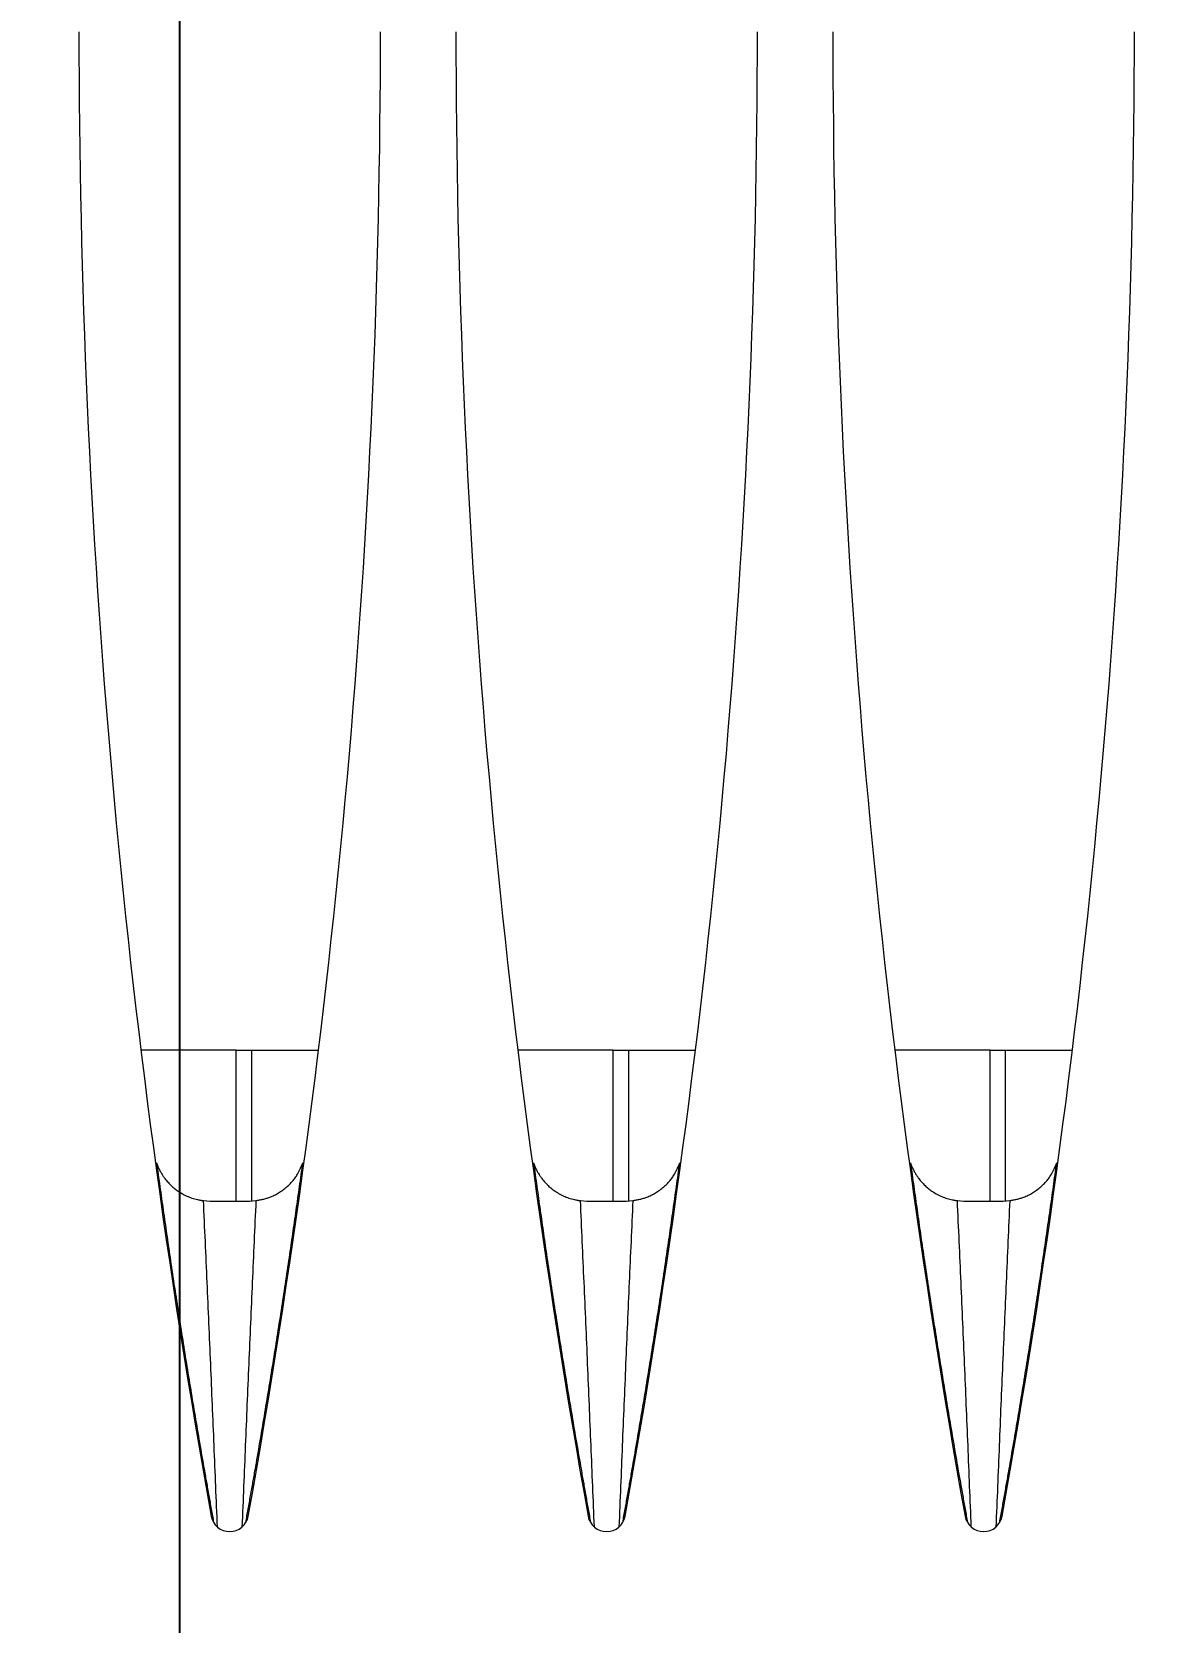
# Model space of a CAD drawing. Header units: metres. Extents: x -101133.8 to -101066.7, y -24899.3 to -24824.7.
# Drawn here: x -101102.47553 to -101102.44578, y -24841.47141 to -24841.42924 of the extents above; entities that cross this region are included whole.
import ezdxf

# ---------------------------------------------------------------- set-up
doc = ezdxf.new("R2010")
doc.units = ezdxf.units.M
doc.header["$LTSCALE"] = 0.2
doc.header["$PDSIZE"] = -5
doc.layers.add('CMT-COTATION DIVERS', color=1, linetype='Continuous')
doc.layers.add('CMT-CVC-MATERIEL', color=30, linetype='Continuous')
doc.styles.get("Standard").update_dxf_attribs({"font": 'arial.ttf'})
doc.dimstyles.get("Standard").update_dxf_attribs({"dimtxt": 0.18, "dimasz": 0.18, "dimexe": 0.18, "dimexo": 0.0625, "dimgap": 0.09, "dimtad": 0, "dimtih": 1, "dimtoh": 1, "dimdec": 4, "dimzin": 0, "dimdsep": 46, "dimtxsty": 'Standard', "dimcen": 0.09, "dimadec": 0, "dimazin": 0, "dimtfac": 1, "dimtdec": 4, "dimtofl": 0, "dimtmove": 0, "dimatfit": 3, "dimfxl": 1, "dimtolj": 1, "dimtzin": 0, "dimarcsym": 0})

# ---------------------------------------------------------------- blocks, each defined once
blk = doc.blocks.new('Cassette 600x600')
at = {"linetype": 'Continuous', "lineweight": 13}
for p, q in [((-20444.73, 242.832), (-20444.73, 245.361)), ((-20449.23, 244.73), (-20449.23, 244.764)), ((-20455.73, 243.702), (-20455.73, 243.736)), ((-20448.72, 243.7), (-20448.73, 243.527)), ((-20448.73, 242.832), (-20444.73, 242.832)), ((-20448.73, 242.483), (-20448.72, 242.31)), ((-20444.73, 242.832), (-20444.73, 242.421)), ((-20455.73, 242.274), (-20455.73, 242.308)), ((-20448.726, 242.421), (-20444.73, 242.421)), ((-20444.73, 242.421), (-20444.73, 240.649)), ((-20449.23, 241.246), (-20449.23, 241.28)), ((-20444.73, 232.832), (-20444.73, 235.361)), ((-20449.23, 234.73), (-20449.23, 234.764)), ((-20455.73, 233.702), (-20455.73, 233.736)), ((-20448.72, 233.7), (-20448.73, 233.527)), ((-20448.73, 232.832), (-20444.73, 232.832)), ((-20444.73, 232.832), (-20444.73, 232.421)), ((-20448.73, 232.483), (-20448.72, 232.31)), ((-20448.726, 232.421), (-20444.73, 232.421)), ((-20444.73, 232.421), (-20444.73, 230.649)), ((-20455.73, 232.274), (-20455.73, 232.308)), ((-20449.23, 231.246), (-20449.23, 231.28)), ((-20444.73, 222.832), (-20444.73, 225.361)), ((-20449.23, 224.73), (-20449.23, 224.764)), ((-20455.73, 223.702), (-20455.73, 223.736)), ((-20448.72, 223.7), (-20448.73, 223.527)), ((-20448.73, 222.832), (-20444.73, 222.832)), ((-20444.73, 222.832), (-20444.73, 222.421)), ((-20455.73, 222.274), (-20455.73, 222.308)), ((-20448.73, 222.483), (-20448.72, 222.31)), ((-20448.726, 222.421), (-20444.73, 222.421)), ((-20444.73, 222.421), (-20444.73, 220.649)), ((-20449.23, 221.246), (-20449.23, 221.28))]:
    blk.add_line(p, q, dxfattribs=at)
for centre, radius, start, end in [((-20417.73, 24.505), 222.5, 90, 100.18749), ((-20456.995, 243.005), 0.5, 100.1875, 259.8125), ((-20417.73, 461.505), 222.5, 259.81251, 270), ((-20417.73, 14.505), 222.5, 90, 100.18749), ((-20456.995, 233.005), 0.5, 100.1875, 259.8125), ((-20417.73, 451.505), 222.5, 259.81251, 270), ((-20417.73, 4.505), 222.5, 90, 100.18749), ((-20456.995, 223.005), 0.5, 100.1875, 259.8125), ((-20417.73, 441.505), 222.5, 259.81251, 270)]:
    blk.add_arc(centre, radius, start, end, dxfattribs=at)
for points, knots in [([(-20447.719, 244.945), (-20447.929, 244.916), (-20448.138, 244.887), (-20448.347, 244.857), (-20448.556, 244.828), (-20448.764, 244.799), (-20448.975, 244.769), (-20449.185, 244.739), (-20449.396, 244.709), (-20449.602, 244.679), (-20449.808, 244.65), (-20450.008, 244.621), (-20450.229, 244.588), (-20450.451, 244.555), (-20450.694, 244.519), (-20450.931, 244.483), (-20451.168, 244.447), (-20451.399, 244.412), (-20451.632, 244.376), (-20451.865, 244.34), (-20452.099, 244.303), (-20452.333, 244.266), (-20452.567, 244.229), (-20452.8, 244.192), (-20453.034, 244.154), (-20453.267, 244.117), (-20453.5, 244.079), (-20453.734, 244.04), (-20453.968, 244.002), (-20454.204, 243.963), (-20454.434, 243.924), (-20454.664, 243.886), (-20454.888, 243.848), (-20455.133, 243.806), (-20455.378, 243.764), (-20455.644, 243.718), (-20455.833, 243.685), (-20455.977, 243.66), (-20456.077, 243.642), (-20456.188, 243.622), (-20456.3, 243.602), (-20456.424, 243.581), (-20456.544, 243.559), (-20456.664, 243.538), (-20456.782, 243.517), (-20456.9, 243.496), (-20457.018, 243.475), (-20457.136, 243.453), (-20457.255, 243.432)], [0, 0, 0, 0, 1, 1, 1, 2, 2, 2, 3, 3, 3, 4, 4, 4, 5, 5, 5, 6, 6, 6, 7, 7, 7, 8, 8, 8, 9, 9, 9, 10, 10, 10, 11, 11, 11, 12, 12, 12, 13, 13, 13, 14, 14, 14, 15, 15, 15, 16, 16, 16, 16]), ([(-20447.719, 244.945), (-20447.727, 244.942), (-20447.735, 244.939), (-20447.743, 244.936), (-20447.751, 244.934), (-20447.759, 244.931), (-20447.767, 244.928), (-20447.775, 244.925), (-20447.783, 244.921), (-20447.79, 244.918), (-20447.798, 244.916), (-20447.805, 244.913), (-20447.814, 244.909), (-20447.836, 244.9), (-20447.871, 244.884), (-20447.901, 244.869), (-20447.932, 244.854), (-20447.958, 244.84), (-20447.984, 244.824), (-20448.011, 244.808), (-20448.039, 244.791), (-20448.063, 244.775), (-20448.088, 244.759), (-20448.109, 244.744), (-20448.137, 244.722), (-20448.166, 244.7), (-20448.202, 244.67), (-20448.233, 244.642), (-20448.265, 244.614), (-20448.293, 244.586), (-20448.32, 244.557), (-20448.348, 244.528), (-20448.375, 244.497), (-20448.398, 244.468), (-20448.422, 244.439), (-20448.442, 244.412), (-20448.467, 244.375), (-20448.493, 244.338), (-20448.523, 244.29), (-20448.548, 244.244), (-20448.574, 244.197), (-20448.595, 244.153), (-20448.614, 244.109), (-20448.633, 244.064), (-20448.649, 244.02), (-20448.664, 243.971), (-20448.678, 243.922), (-20448.691, 243.868), (-20448.698, 243.833), (-20448.701, 243.82), (-20448.703, 243.81), (-20448.705, 243.799), (-20448.706, 243.789), (-20448.708, 243.777), (-20448.71, 243.766), (-20448.712, 243.755), (-20448.713, 243.744), (-20448.715, 243.733), (-20448.717, 243.722), (-20448.718, 243.711), (-20448.72, 243.7)], [0, 0, 0, 0, 1, 1, 1, 2, 2, 2, 3, 3, 3, 4, 4, 4, 5, 5, 5, 6, 6, 6, 7, 7, 7, 8, 8, 8, 9, 9, 9, 10, 10, 10, 11, 11, 11, 12, 12, 12, 13, 13, 13, 14, 14, 14, 15, 15, 15, 16, 16, 16, 17, 17, 17, 18, 18, 18, 19, 19, 19, 20, 20, 20, 20]), ([(-20457.374, 243.331), (-20457.014, 243.346), (-20456.653, 243.36), (-20456.293, 243.375), (-20455.933, 243.39), (-20455.573, 243.404), (-20455.212, 243.419), (-20454.852, 243.434), (-20454.492, 243.449), (-20454.132, 243.464), (-20453.771, 243.479), (-20453.411, 243.494), (-20453.05, 243.509), (-20452.69, 243.524), (-20452.329, 243.54), (-20451.968, 243.556), (-20451.607, 243.571), (-20451.246, 243.587), (-20450.885, 243.603), (-20450.525, 243.619), (-20450.164, 243.635), (-20449.803, 243.651), (-20449.442, 243.668), (-20449.081, 243.684), (-20448.72, 243.7)], [0, 0, 0, 0, 1, 1, 1, 2, 2, 2, 3, 3, 3, 4, 4, 4, 5, 5, 5, 6, 6, 6, 7, 7, 7, 8, 8, 8, 8]), ([(-20448.73, 243.527), (-20448.73, 243.507), (-20448.73, 243.487), (-20448.73, 243.466), (-20448.73, 243.446), (-20448.73, 243.425), (-20448.73, 243.404), (-20448.73, 243.383), (-20448.73, 243.363), (-20448.73, 243.341), (-20448.73, 243.32), (-20448.73, 243.299), (-20448.73, 243.277), (-20448.73, 243.255), (-20448.73, 243.233), (-20448.73, 243.211), (-20448.73, 243.189), (-20448.73, 243.166), (-20448.73, 243.143), (-20448.73, 243.121), (-20448.73, 243.098), (-20448.73, 243.075), (-20448.73, 243.052), (-20448.73, 243.029), (-20448.73, 243.006), (-20448.73, 242.983), (-20448.73, 242.96), (-20448.73, 242.937), (-20448.73, 242.914), (-20448.73, 242.891), (-20448.73, 242.868), (-20448.73, 242.845), (-20448.73, 242.823), (-20448.73, 242.8), (-20448.73, 242.778), (-20448.73, 242.756), (-20448.73, 242.734), (-20448.73, 242.712), (-20448.73, 242.691), (-20448.73, 242.67), (-20448.73, 242.648), (-20448.73, 242.627), (-20448.73, 242.607), (-20448.73, 242.586), (-20448.73, 242.565), (-20448.73, 242.544), (-20448.73, 242.524), (-20448.73, 242.503), (-20448.73, 242.483)], [0, 0, 0, 0, 1, 1, 1, 2, 2, 2, 3, 3, 3, 4, 4, 4, 5, 5, 5, 6, 6, 6, 7, 7, 7, 8, 8, 8, 9, 9, 9, 10, 10, 10, 11, 11, 11, 12, 12, 12, 13, 13, 13, 14, 14, 14, 15, 15, 15, 16, 16, 16, 16]), ([(-20448.72, 242.31), (-20449.081, 242.327), (-20449.442, 242.343), (-20449.803, 242.359), (-20450.164, 242.375), (-20450.525, 242.391), (-20450.885, 242.407), (-20451.246, 242.423), (-20451.607, 242.439), (-20451.968, 242.454), (-20452.329, 242.47), (-20452.69, 242.486), (-20453.05, 242.501), (-20453.411, 242.516), (-20453.771, 242.532), (-20454.132, 242.547), (-20454.492, 242.562), (-20454.852, 242.577), (-20455.212, 242.591), (-20455.573, 242.606), (-20455.933, 242.621), (-20456.293, 242.635), (-20456.653, 242.65), (-20457.014, 242.664), (-20457.374, 242.679)], [0, 0, 0, 0, 1, 1, 1, 2, 2, 2, 3, 3, 3, 4, 4, 4, 5, 5, 5, 6, 6, 6, 7, 7, 7, 8, 8, 8, 8]), ([(-20457.255, 242.578), (-20457.136, 242.557), (-20457.018, 242.536), (-20456.9, 242.515), (-20456.782, 242.493), (-20456.664, 242.473), (-20456.544, 242.451), (-20456.424, 242.43), (-20456.3, 242.408), (-20456.188, 242.388), (-20456.077, 242.368), (-20455.977, 242.351), (-20455.833, 242.325), (-20455.644, 242.292), (-20455.378, 242.246), (-20455.133, 242.204), (-20454.889, 242.163), (-20454.664, 242.125), (-20454.434, 242.086), (-20454.204, 242.048), (-20453.968, 242.008), (-20453.734, 241.97), (-20453.5, 241.931), (-20453.267, 241.894), (-20453.034, 241.856), (-20452.8, 241.818), (-20452.567, 241.781), (-20452.333, 241.744), (-20452.099, 241.707), (-20451.865, 241.67), (-20451.632, 241.634), (-20451.399, 241.598), (-20451.168, 241.563), (-20450.931, 241.527), (-20450.694, 241.491), (-20450.451, 241.455), (-20450.229, 241.422), (-20450.008, 241.39), (-20449.808, 241.361), (-20449.602, 241.331), (-20449.396, 241.301), (-20449.185, 241.271), (-20448.975, 241.241), (-20448.764, 241.212), (-20448.556, 241.182), (-20448.347, 241.153), (-20448.138, 241.124), (-20447.929, 241.094), (-20447.719, 241.065)], [0, 0, 0, 0, 1, 1, 1, 2, 2, 2, 3, 3, 3, 4, 4, 4, 5, 5, 5, 6, 6, 6, 7, 7, 7, 8, 8, 8, 9, 9, 9, 10, 10, 10, 11, 11, 11, 12, 12, 12, 13, 13, 13, 14, 14, 14, 15, 15, 15, 16, 16, 16, 16]), ([(-20448.72, 242.31), (-20448.714, 242.279), (-20448.708, 242.248), (-20448.702, 242.217), (-20448.696, 242.186), (-20448.689, 242.155), (-20448.682, 242.124), (-20448.675, 242.093), (-20448.666, 242.061), (-20448.658, 242.031), (-20448.649, 242.001), (-20448.641, 241.974), (-20448.628, 241.939), (-20448.615, 241.904), (-20448.597, 241.862), (-20448.578, 241.823), (-20448.559, 241.783), (-20448.538, 241.746), (-20448.516, 241.709), (-20448.493, 241.672), (-20448.469, 241.635), (-20448.441, 241.598), (-20448.413, 241.56), (-20448.381, 241.521), (-20448.354, 241.49), (-20448.327, 241.459), (-20448.306, 241.437), (-20448.282, 241.412), (-20448.257, 241.388), (-20448.23, 241.363), (-20448.202, 241.339), (-20448.175, 241.315), (-20448.147, 241.293), (-20448.116, 241.27), (-20448.084, 241.248), (-20448.049, 241.225), (-20448.021, 241.208), (-20447.993, 241.192), (-20447.972, 241.181), (-20447.949, 241.169), (-20447.926, 241.157), (-20447.9, 241.145), (-20447.874, 241.133), (-20447.849, 241.121), (-20447.823, 241.11), (-20447.797, 241.098), (-20447.772, 241.087), (-20447.745, 241.076), (-20447.719, 241.065)], [0, 0, 0, 0, 1, 1, 1, 2, 2, 2, 3, 3, 3, 4, 4, 4, 5, 5, 5, 6, 6, 6, 7, 7, 7, 8, 8, 8, 9, 9, 9, 10, 10, 10, 11, 11, 11, 12, 12, 12, 13, 13, 13, 14, 14, 14, 15, 15, 15, 16, 16, 16, 16]), ([(-20447.719, 234.945), (-20447.929, 234.916), (-20448.138, 234.887), (-20448.347, 234.857), (-20448.556, 234.828), (-20448.764, 234.799), (-20448.975, 234.769), (-20449.185, 234.739), (-20449.396, 234.709), (-20449.602, 234.679), (-20449.808, 234.65), (-20450.008, 234.621), (-20450.229, 234.588), (-20450.451, 234.555), (-20450.694, 234.519), (-20450.931, 234.483), (-20451.168, 234.447), (-20451.399, 234.412), (-20451.632, 234.376), (-20451.865, 234.34), (-20452.099, 234.303), (-20452.333, 234.266), (-20452.567, 234.229), (-20452.8, 234.192), (-20453.034, 234.154), (-20453.267, 234.117), (-20453.5, 234.079), (-20453.734, 234.04), (-20453.968, 234.002), (-20454.204, 233.963), (-20454.434, 233.924), (-20454.664, 233.886), (-20454.888, 233.848), (-20455.133, 233.806), (-20455.378, 233.764), (-20455.644, 233.718), (-20455.833, 233.685), (-20455.977, 233.66), (-20456.077, 233.642), (-20456.188, 233.622), (-20456.3, 233.602), (-20456.424, 233.581), (-20456.544, 233.559), (-20456.664, 233.538), (-20456.782, 233.517), (-20456.9, 233.496), (-20457.018, 233.475), (-20457.136, 233.453), (-20457.255, 233.432)], [0, 0, 0, 0, 1, 1, 1, 2, 2, 2, 3, 3, 3, 4, 4, 4, 5, 5, 5, 6, 6, 6, 7, 7, 7, 8, 8, 8, 9, 9, 9, 10, 10, 10, 11, 11, 11, 12, 12, 12, 13, 13, 13, 14, 14, 14, 15, 15, 15, 16, 16, 16, 16]), ([(-20447.719, 234.945), (-20447.727, 234.942), (-20447.735, 234.939), (-20447.743, 234.936), (-20447.751, 234.934), (-20447.759, 234.931), (-20447.767, 234.928), (-20447.775, 234.925), (-20447.783, 234.921), (-20447.79, 234.918), (-20447.798, 234.916), (-20447.805, 234.913), (-20447.814, 234.909), (-20447.836, 234.9), (-20447.871, 234.884), (-20447.901, 234.869), (-20447.932, 234.854), (-20447.958, 234.84), (-20447.984, 234.824), (-20448.011, 234.808), (-20448.039, 234.791), (-20448.063, 234.775), (-20448.088, 234.759), (-20448.109, 234.744), (-20448.137, 234.722), (-20448.166, 234.7), (-20448.202, 234.67), (-20448.233, 234.642), (-20448.265, 234.614), (-20448.293, 234.586), (-20448.32, 234.557), (-20448.348, 234.528), (-20448.375, 234.497), (-20448.398, 234.468), (-20448.422, 234.439), (-20448.442, 234.412), (-20448.467, 234.375), (-20448.493, 234.338), (-20448.523, 234.29), (-20448.548, 234.244), (-20448.574, 234.197), (-20448.595, 234.153), (-20448.614, 234.109), (-20448.633, 234.064), (-20448.649, 234.02), (-20448.664, 233.971), (-20448.678, 233.922), (-20448.691, 233.868), (-20448.698, 233.833), (-20448.701, 233.82), (-20448.703, 233.81), (-20448.705, 233.799), (-20448.706, 233.789), (-20448.708, 233.777), (-20448.71, 233.766), (-20448.712, 233.755), (-20448.713, 233.744), (-20448.715, 233.733), (-20448.717, 233.722), (-20448.718, 233.711), (-20448.72, 233.7)], [0, 0, 0, 0, 1, 1, 1, 2, 2, 2, 3, 3, 3, 4, 4, 4, 5, 5, 5, 6, 6, 6, 7, 7, 7, 8, 8, 8, 9, 9, 9, 10, 10, 10, 11, 11, 11, 12, 12, 12, 13, 13, 13, 14, 14, 14, 15, 15, 15, 16, 16, 16, 17, 17, 17, 18, 18, 18, 19, 19, 19, 20, 20, 20, 20]), ([(-20457.374, 233.331), (-20457.014, 233.346), (-20456.653, 233.36), (-20456.293, 233.375), (-20455.933, 233.39), (-20455.573, 233.404), (-20455.212, 233.419), (-20454.852, 233.434), (-20454.492, 233.449), (-20454.132, 233.464), (-20453.771, 233.479), (-20453.411, 233.494), (-20453.05, 233.509), (-20452.69, 233.524), (-20452.329, 233.54), (-20451.968, 233.556), (-20451.607, 233.571), (-20451.246, 233.587), (-20450.885, 233.603), (-20450.525, 233.619), (-20450.164, 233.635), (-20449.803, 233.651), (-20449.442, 233.668), (-20449.081, 233.684), (-20448.72, 233.7)], [0, 0, 0, 0, 1, 1, 1, 2, 2, 2, 3, 3, 3, 4, 4, 4, 5, 5, 5, 6, 6, 6, 7, 7, 7, 8, 8, 8, 8]), ([(-20448.73, 233.527), (-20448.73, 233.507), (-20448.73, 233.487), (-20448.73, 233.466), (-20448.73, 233.446), (-20448.73, 233.425), (-20448.73, 233.404), (-20448.73, 233.383), (-20448.73, 233.363), (-20448.73, 233.341), (-20448.73, 233.32), (-20448.73, 233.299), (-20448.73, 233.277), (-20448.73, 233.255), (-20448.73, 233.233), (-20448.73, 233.211), (-20448.73, 233.189), (-20448.73, 233.166), (-20448.73, 233.143), (-20448.73, 233.121), (-20448.73, 233.098), (-20448.73, 233.075), (-20448.73, 233.052), (-20448.73, 233.029), (-20448.73, 233.006), (-20448.73, 232.983), (-20448.73, 232.96), (-20448.73, 232.937), (-20448.73, 232.914), (-20448.73, 232.891), (-20448.73, 232.868), (-20448.73, 232.845), (-20448.73, 232.823), (-20448.73, 232.8), (-20448.73, 232.778), (-20448.73, 232.756), (-20448.73, 232.734), (-20448.73, 232.712), (-20448.73, 232.691), (-20448.73, 232.67), (-20448.73, 232.648), (-20448.73, 232.627), (-20448.73, 232.607), (-20448.73, 232.586), (-20448.73, 232.565), (-20448.73, 232.544), (-20448.73, 232.524), (-20448.73, 232.503), (-20448.73, 232.483)], [0, 0, 0, 0, 1, 1, 1, 2, 2, 2, 3, 3, 3, 4, 4, 4, 5, 5, 5, 6, 6, 6, 7, 7, 7, 8, 8, 8, 9, 9, 9, 10, 10, 10, 11, 11, 11, 12, 12, 12, 13, 13, 13, 14, 14, 14, 15, 15, 15, 16, 16, 16, 16]), ([(-20448.72, 232.31), (-20449.081, 232.327), (-20449.442, 232.343), (-20449.803, 232.359), (-20450.164, 232.375), (-20450.525, 232.391), (-20450.885, 232.407), (-20451.246, 232.423), (-20451.607, 232.439), (-20451.968, 232.454), (-20452.329, 232.47), (-20452.69, 232.486), (-20453.05, 232.501), (-20453.411, 232.516), (-20453.771, 232.532), (-20454.132, 232.547), (-20454.492, 232.562), (-20454.852, 232.577), (-20455.212, 232.591), (-20455.573, 232.606), (-20455.933, 232.621), (-20456.293, 232.635), (-20456.653, 232.65), (-20457.014, 232.664), (-20457.374, 232.679)], [0, 0, 0, 0, 1, 1, 1, 2, 2, 2, 3, 3, 3, 4, 4, 4, 5, 5, 5, 6, 6, 6, 7, 7, 7, 8, 8, 8, 8]), ([(-20457.255, 232.578), (-20457.136, 232.557), (-20457.018, 232.536), (-20456.9, 232.515), (-20456.782, 232.493), (-20456.664, 232.473), (-20456.544, 232.451), (-20456.424, 232.43), (-20456.3, 232.408), (-20456.188, 232.388), (-20456.077, 232.368), (-20455.977, 232.351), (-20455.833, 232.325), (-20455.644, 232.292), (-20455.378, 232.246), (-20455.133, 232.204), (-20454.889, 232.163), (-20454.664, 232.125), (-20454.434, 232.086), (-20454.204, 232.048), (-20453.968, 232.008), (-20453.734, 231.97), (-20453.5, 231.931), (-20453.267, 231.894), (-20453.034, 231.856), (-20452.8, 231.818), (-20452.567, 231.781), (-20452.333, 231.744), (-20452.099, 231.707), (-20451.865, 231.67), (-20451.632, 231.634), (-20451.399, 231.598), (-20451.168, 231.563), (-20450.931, 231.527), (-20450.694, 231.491), (-20450.451, 231.455), (-20450.229, 231.422), (-20450.008, 231.39), (-20449.808, 231.361), (-20449.602, 231.331), (-20449.396, 231.301), (-20449.185, 231.271), (-20448.975, 231.241), (-20448.764, 231.212), (-20448.556, 231.182), (-20448.347, 231.153), (-20448.138, 231.124), (-20447.929, 231.094), (-20447.719, 231.065)], [0, 0, 0, 0, 1, 1, 1, 2, 2, 2, 3, 3, 3, 4, 4, 4, 5, 5, 5, 6, 6, 6, 7, 7, 7, 8, 8, 8, 9, 9, 9, 10, 10, 10, 11, 11, 11, 12, 12, 12, 13, 13, 13, 14, 14, 14, 15, 15, 15, 16, 16, 16, 16]), ([(-20448.72, 232.31), (-20448.714, 232.279), (-20448.708, 232.248), (-20448.702, 232.217), (-20448.696, 232.186), (-20448.689, 232.155), (-20448.682, 232.124), (-20448.675, 232.093), (-20448.666, 232.061), (-20448.658, 232.031), (-20448.649, 232.001), (-20448.641, 231.974), (-20448.628, 231.939), (-20448.615, 231.904), (-20448.597, 231.862), (-20448.578, 231.823), (-20448.559, 231.783), (-20448.538, 231.746), (-20448.516, 231.709), (-20448.493, 231.672), (-20448.469, 231.635), (-20448.441, 231.598), (-20448.413, 231.56), (-20448.381, 231.521), (-20448.354, 231.49), (-20448.327, 231.459), (-20448.306, 231.437), (-20448.282, 231.412), (-20448.257, 231.388), (-20448.23, 231.363), (-20448.202, 231.339), (-20448.175, 231.315), (-20448.147, 231.293), (-20448.116, 231.27), (-20448.084, 231.248), (-20448.049, 231.225), (-20448.021, 231.208), (-20447.993, 231.192), (-20447.972, 231.181), (-20447.949, 231.169), (-20447.926, 231.157), (-20447.9, 231.145), (-20447.874, 231.133), (-20447.849, 231.121), (-20447.823, 231.11), (-20447.797, 231.098), (-20447.772, 231.087), (-20447.745, 231.076), (-20447.719, 231.065)], [0, 0, 0, 0, 1, 1, 1, 2, 2, 2, 3, 3, 3, 4, 4, 4, 5, 5, 5, 6, 6, 6, 7, 7, 7, 8, 8, 8, 9, 9, 9, 10, 10, 10, 11, 11, 11, 12, 12, 12, 13, 13, 13, 14, 14, 14, 15, 15, 15, 16, 16, 16, 16]), ([(-20447.719, 224.945), (-20447.929, 224.916), (-20448.138, 224.887), (-20448.347, 224.857), (-20448.556, 224.828), (-20448.764, 224.799), (-20448.975, 224.769), (-20449.185, 224.739), (-20449.396, 224.709), (-20449.602, 224.679), (-20449.808, 224.65), (-20450.008, 224.621), (-20450.229, 224.588), (-20450.451, 224.555), (-20450.694, 224.519), (-20450.931, 224.483), (-20451.168, 224.447), (-20451.399, 224.412), (-20451.632, 224.376), (-20451.865, 224.34), (-20452.099, 224.303), (-20452.333, 224.266), (-20452.567, 224.229), (-20452.8, 224.192), (-20453.034, 224.154), (-20453.267, 224.117), (-20453.5, 224.079), (-20453.734, 224.04), (-20453.968, 224.002), (-20454.204, 223.963), (-20454.434, 223.924), (-20454.664, 223.886), (-20454.888, 223.848), (-20455.133, 223.806), (-20455.378, 223.764), (-20455.644, 223.718), (-20455.833, 223.685), (-20455.977, 223.66), (-20456.077, 223.642), (-20456.188, 223.622), (-20456.3, 223.602), (-20456.424, 223.581), (-20456.544, 223.559), (-20456.664, 223.538), (-20456.782, 223.517), (-20456.9, 223.496), (-20457.018, 223.475), (-20457.136, 223.453), (-20457.255, 223.432)], [0, 0, 0, 0, 1, 1, 1, 2, 2, 2, 3, 3, 3, 4, 4, 4, 5, 5, 5, 6, 6, 6, 7, 7, 7, 8, 8, 8, 9, 9, 9, 10, 10, 10, 11, 11, 11, 12, 12, 12, 13, 13, 13, 14, 14, 14, 15, 15, 15, 16, 16, 16, 16]), ([(-20447.719, 224.945), (-20447.727, 224.942), (-20447.735, 224.939), (-20447.743, 224.936), (-20447.751, 224.934), (-20447.759, 224.931), (-20447.767, 224.928), (-20447.775, 224.925), (-20447.783, 224.921), (-20447.79, 224.918), (-20447.798, 224.916), (-20447.805, 224.913), (-20447.814, 224.909), (-20447.836, 224.9), (-20447.871, 224.884), (-20447.901, 224.869), (-20447.932, 224.854), (-20447.958, 224.84), (-20447.984, 224.824), (-20448.011, 224.808), (-20448.039, 224.791), (-20448.063, 224.775), (-20448.088, 224.759), (-20448.109, 224.744), (-20448.137, 224.722), (-20448.166, 224.7), (-20448.202, 224.67), (-20448.233, 224.642), (-20448.265, 224.614), (-20448.293, 224.586), (-20448.32, 224.557), (-20448.348, 224.528), (-20448.375, 224.497), (-20448.398, 224.468), (-20448.422, 224.439), (-20448.442, 224.412), (-20448.467, 224.375), (-20448.493, 224.338), (-20448.523, 224.29), (-20448.548, 224.244), (-20448.574, 224.197), (-20448.595, 224.153), (-20448.614, 224.109), (-20448.633, 224.064), (-20448.649, 224.02), (-20448.664, 223.971), (-20448.678, 223.922), (-20448.691, 223.868), (-20448.698, 223.833), (-20448.701, 223.82), (-20448.703, 223.81), (-20448.705, 223.799), (-20448.706, 223.789), (-20448.708, 223.777), (-20448.71, 223.766), (-20448.712, 223.755), (-20448.713, 223.744), (-20448.715, 223.733), (-20448.717, 223.722), (-20448.718, 223.711), (-20448.72, 223.7)], [0, 0, 0, 0, 1, 1, 1, 2, 2, 2, 3, 3, 3, 4, 4, 4, 5, 5, 5, 6, 6, 6, 7, 7, 7, 8, 8, 8, 9, 9, 9, 10, 10, 10, 11, 11, 11, 12, 12, 12, 13, 13, 13, 14, 14, 14, 15, 15, 15, 16, 16, 16, 17, 17, 17, 18, 18, 18, 19, 19, 19, 20, 20, 20, 20]), ([(-20457.374, 223.331), (-20457.014, 223.346), (-20456.653, 223.36), (-20456.293, 223.375), (-20455.933, 223.39), (-20455.573, 223.404), (-20455.212, 223.419), (-20454.852, 223.434), (-20454.492, 223.449), (-20454.132, 223.464), (-20453.771, 223.479), (-20453.411, 223.494), (-20453.05, 223.509), (-20452.69, 223.524), (-20452.329, 223.54), (-20451.968, 223.556), (-20451.607, 223.571), (-20451.246, 223.587), (-20450.885, 223.603), (-20450.525, 223.619), (-20450.164, 223.635), (-20449.803, 223.651), (-20449.442, 223.668), (-20449.081, 223.684), (-20448.72, 223.7)], [0, 0, 0, 0, 1, 1, 1, 2, 2, 2, 3, 3, 3, 4, 4, 4, 5, 5, 5, 6, 6, 6, 7, 7, 7, 8, 8, 8, 8]), ([(-20448.73, 223.527), (-20448.73, 223.507), (-20448.73, 223.487), (-20448.73, 223.466), (-20448.73, 223.446), (-20448.73, 223.425), (-20448.73, 223.404), (-20448.73, 223.383), (-20448.73, 223.363), (-20448.73, 223.341), (-20448.73, 223.32), (-20448.73, 223.299), (-20448.73, 223.277), (-20448.73, 223.255), (-20448.73, 223.233), (-20448.73, 223.211), (-20448.73, 223.189), (-20448.73, 223.166), (-20448.73, 223.143), (-20448.73, 223.121), (-20448.73, 223.098), (-20448.73, 223.075), (-20448.73, 223.052), (-20448.73, 223.029), (-20448.73, 223.006), (-20448.73, 222.983), (-20448.73, 222.96), (-20448.73, 222.937), (-20448.73, 222.914), (-20448.73, 222.891), (-20448.73, 222.868), (-20448.73, 222.845), (-20448.73, 222.823), (-20448.73, 222.8), (-20448.73, 222.778), (-20448.73, 222.756), (-20448.73, 222.734), (-20448.73, 222.712), (-20448.73, 222.691), (-20448.73, 222.67), (-20448.73, 222.648), (-20448.73, 222.627), (-20448.73, 222.607), (-20448.73, 222.586), (-20448.73, 222.565), (-20448.73, 222.544), (-20448.73, 222.524), (-20448.73, 222.503), (-20448.73, 222.483)], [0, 0, 0, 0, 1, 1, 1, 2, 2, 2, 3, 3, 3, 4, 4, 4, 5, 5, 5, 6, 6, 6, 7, 7, 7, 8, 8, 8, 9, 9, 9, 10, 10, 10, 11, 11, 11, 12, 12, 12, 13, 13, 13, 14, 14, 14, 15, 15, 15, 16, 16, 16, 16]), ([(-20448.72, 222.31), (-20449.081, 222.327), (-20449.442, 222.343), (-20449.803, 222.359), (-20450.164, 222.375), (-20450.525, 222.391), (-20450.885, 222.407), (-20451.246, 222.423), (-20451.607, 222.439), (-20451.968, 222.454), (-20452.329, 222.47), (-20452.69, 222.486), (-20453.05, 222.501), (-20453.411, 222.516), (-20453.771, 222.532), (-20454.132, 222.547), (-20454.492, 222.562), (-20454.852, 222.577), (-20455.212, 222.591), (-20455.573, 222.606), (-20455.933, 222.621), (-20456.293, 222.635), (-20456.653, 222.65), (-20457.014, 222.664), (-20457.374, 222.679)], [0, 0, 0, 0, 1, 1, 1, 2, 2, 2, 3, 3, 3, 4, 4, 4, 5, 5, 5, 6, 6, 6, 7, 7, 7, 8, 8, 8, 8]), ([(-20457.255, 222.578), (-20457.136, 222.557), (-20457.018, 222.536), (-20456.9, 222.515), (-20456.782, 222.493), (-20456.664, 222.473), (-20456.544, 222.451), (-20456.424, 222.43), (-20456.3, 222.408), (-20456.188, 222.388), (-20456.077, 222.368), (-20455.977, 222.351), (-20455.833, 222.325), (-20455.644, 222.292), (-20455.378, 222.246), (-20455.133, 222.204), (-20454.889, 222.163), (-20454.664, 222.125), (-20454.434, 222.086), (-20454.204, 222.048), (-20453.968, 222.008), (-20453.734, 221.97), (-20453.5, 221.931), (-20453.267, 221.894), (-20453.034, 221.856), (-20452.8, 221.818), (-20452.567, 221.781), (-20452.333, 221.744), (-20452.099, 221.707), (-20451.865, 221.67), (-20451.632, 221.634), (-20451.399, 221.598), (-20451.168, 221.563), (-20450.931, 221.527), (-20450.694, 221.491), (-20450.451, 221.455), (-20450.229, 221.422), (-20450.008, 221.39), (-20449.808, 221.361), (-20449.602, 221.331), (-20449.396, 221.301), (-20449.185, 221.271), (-20448.975, 221.241), (-20448.764, 221.212), (-20448.556, 221.182), (-20448.347, 221.153), (-20448.138, 221.124), (-20447.929, 221.094), (-20447.719, 221.065)], [0, 0, 0, 0, 1, 1, 1, 2, 2, 2, 3, 3, 3, 4, 4, 4, 5, 5, 5, 6, 6, 6, 7, 7, 7, 8, 8, 8, 9, 9, 9, 10, 10, 10, 11, 11, 11, 12, 12, 12, 13, 13, 13, 14, 14, 14, 15, 15, 15, 16, 16, 16, 16]), ([(-20448.72, 222.31), (-20448.714, 222.279), (-20448.708, 222.248), (-20448.702, 222.217), (-20448.696, 222.186), (-20448.689, 222.155), (-20448.682, 222.124), (-20448.675, 222.093), (-20448.666, 222.061), (-20448.658, 222.031), (-20448.649, 222.001), (-20448.641, 221.974), (-20448.628, 221.939), (-20448.615, 221.904), (-20448.597, 221.862), (-20448.578, 221.823), (-20448.559, 221.783), (-20448.538, 221.746), (-20448.516, 221.709), (-20448.493, 221.672), (-20448.469, 221.635), (-20448.441, 221.598), (-20448.413, 221.56), (-20448.381, 221.521), (-20448.354, 221.49), (-20448.327, 221.459), (-20448.306, 221.437), (-20448.282, 221.412), (-20448.257, 221.388), (-20448.23, 221.363), (-20448.202, 221.339), (-20448.175, 221.315), (-20448.147, 221.293), (-20448.116, 221.27), (-20448.084, 221.248), (-20448.049, 221.225), (-20448.021, 221.208), (-20447.993, 221.192), (-20447.972, 221.181), (-20447.949, 221.169), (-20447.926, 221.157), (-20447.9, 221.145), (-20447.874, 221.133), (-20447.849, 221.121), (-20447.823, 221.11), (-20447.797, 221.098), (-20447.772, 221.087), (-20447.745, 221.076), (-20447.719, 221.065)], [0, 0, 0, 0, 1, 1, 1, 2, 2, 2, 3, 3, 3, 4, 4, 4, 5, 5, 5, 6, 6, 6, 7, 7, 7, 8, 8, 8, 9, 9, 9, 10, 10, 10, 11, 11, 11, 12, 12, 12, 13, 13, 13, 14, 14, 14, 15, 15, 15, 16, 16, 16, 16])]:
    blk.add_open_spline(points, degree=3, knots=knots, dxfattribs=at)
blk = doc.blocks.new('COT-45')
at = {"color": 0}
for p, q in [((0, -1), (0, 1)), ((-1, 0), (1, 0))]:
    blk.add_line(p, q, dxfattribs=at)
at = {"color": 0, "const_width": 0.4}
blk.add_lwpolyline([(-0.4419, -0.4419), (0.4419, 0.4419)], dxfattribs=at)
blk = doc.blocks.new('*D99')
at = {"layer": 'CMT-COTATION DIVERS', "color": 0, "lineweight": -2}
for p, q in [((-101106.215952, -24842.688982), (-101106.215952, -24840.959543)), ((-101102.471599, -24841.750159), (-101102.471599, -24840.959543)), ((-101106.190952, -24841.009543), (-101102.496599, -24841.009543))]:
    blk.add_line(p, q, dxfattribs=at)
at = {"layer": 'Defpoints', "color": 0, "lineweight": 15}
for p in [(-101102.471599, -24841.009543), (-101102.471599, -24841.780159), (-101106.215952, -24842.718982)]:
    blk.add_point(p, dxfattribs=at)
at = {"layer": 'CMT-COTATION DIVERS', "color": 0, "lineweight": -2, "xscale": 0.025, "yscale": 0.025, "zscale": 0.025, "rotation": 180}
blk.add_blockref('COT-45', (-101106.215952, -24841.009543), dxfattribs=at)
at = {"layer": 'CMT-COTATION DIVERS', "color": 0, "lineweight": -2, "xscale": 0.025, "yscale": 0.025, "zscale": 0.025}
blk.add_blockref('COT-45', (-101102.471599, -24841.009543), dxfattribs=at)
at = {"layer": 'CMT-COTATION DIVERS', "color": 0, "lineweight": 15, "insert": (-101104.343776, -24840.933725), "char_height": 0.075, "attachment_point": 5}
blk.add_mtext('\\A1;374', dxfattribs=at)
blk = doc.blocks.new('*D100')
at = {"layer": 'CMT-COTATION DIVERS', "color": 0, "lineweight": -2}
for p, q in [((-101102.471599, -24841.750159), (-101102.471599, -24840.959543)), ((-101100.543309, -24841.750159), (-101100.543309, -24840.959543)), ((-101102.446599, -24841.009543), (-101100.568309, -24841.009543))]:
    blk.add_line(p, q, dxfattribs=at)
at = {"layer": 'Defpoints', "color": 0, "lineweight": 15}
for p in [(-101100.543309, -24841.009543), (-101102.471599, -24841.780159), (-101100.543309, -24841.780159)]:
    blk.add_point(p, dxfattribs=at)
at = {"layer": 'CMT-COTATION DIVERS', "color": 0, "lineweight": -2, "xscale": 0.025, "yscale": 0.025, "zscale": 0.025, "rotation": 180}
blk.add_blockref('COT-45', (-101102.471599, -24841.009543), dxfattribs=at)
at = {"layer": 'CMT-COTATION DIVERS', "color": 0, "lineweight": -2, "xscale": 0.025, "yscale": 0.025, "zscale": 0.025}
blk.add_blockref('COT-45', (-101100.543309, -24841.009543), dxfattribs=at)
at = {"layer": 'CMT-COTATION DIVERS', "color": 0, "lineweight": 15, "insert": (-101101.507454, -24840.933725), "char_height": 0.075, "attachment_point": 5}
blk.add_mtext('\\A1;193', dxfattribs=at)

msp = doc.modelspace()

# ---------------------------------------------------------------- block references
at = {"layer": 'CMT-CVC-MATERIEL', "xscale": 0.001, "yscale": 0.001, "zscale": 0.001, "rotation": 90}
msp.add_blockref('Cassette 600x600', (-101102.227275, -24821.011513), dxfattribs=at)

# ---------------------------------------------------------------- dimensions: what is measured, and where the dimension line sits
at = {"layer": 'CMT-COTATION DIVERS', "lineweight": 15}
for base, p1, p2, picture, middle in [((-101102.471599, -24841.009543), (-101106.215952, -24842.718982), (-101102.471599, -24841.780159), '*D99', (-101104.343776, -24840.933725)), ((-101100.543309, -24841.009543), (-101102.471599, -24841.780159), (-101100.543309, -24841.780159), '*D100', (-101101.507454, -24840.933725))]:
    dim = msp.add_linear_dim(base=base, p1=p1, p2=p2, dimstyle='Standard', override={"dimscale": 0.05, "dimtxt": 1.5, "dimasz": 0.5, "dimexe": 1, "dimexo": 0.6, "dimgap": 0.75, "dimtad": 1, "dimtih": 0, "dimtoh": 0, "dimdec": 0, "dimlfac": 100, "dimblk": 'COT-45', "dimcen": 0, "dimadec": 2, "dimazin": 2, "dimtdec": 2, "dimtix": 1, "dimtmove": 1, "dimfrac": 1}, dxfattribs=at)
    dim.commit()
    dim.dimension.update_dxf_attribs({"geometry": picture, "text_midpoint": middle})

doc.saveas('drawing.dxf')
